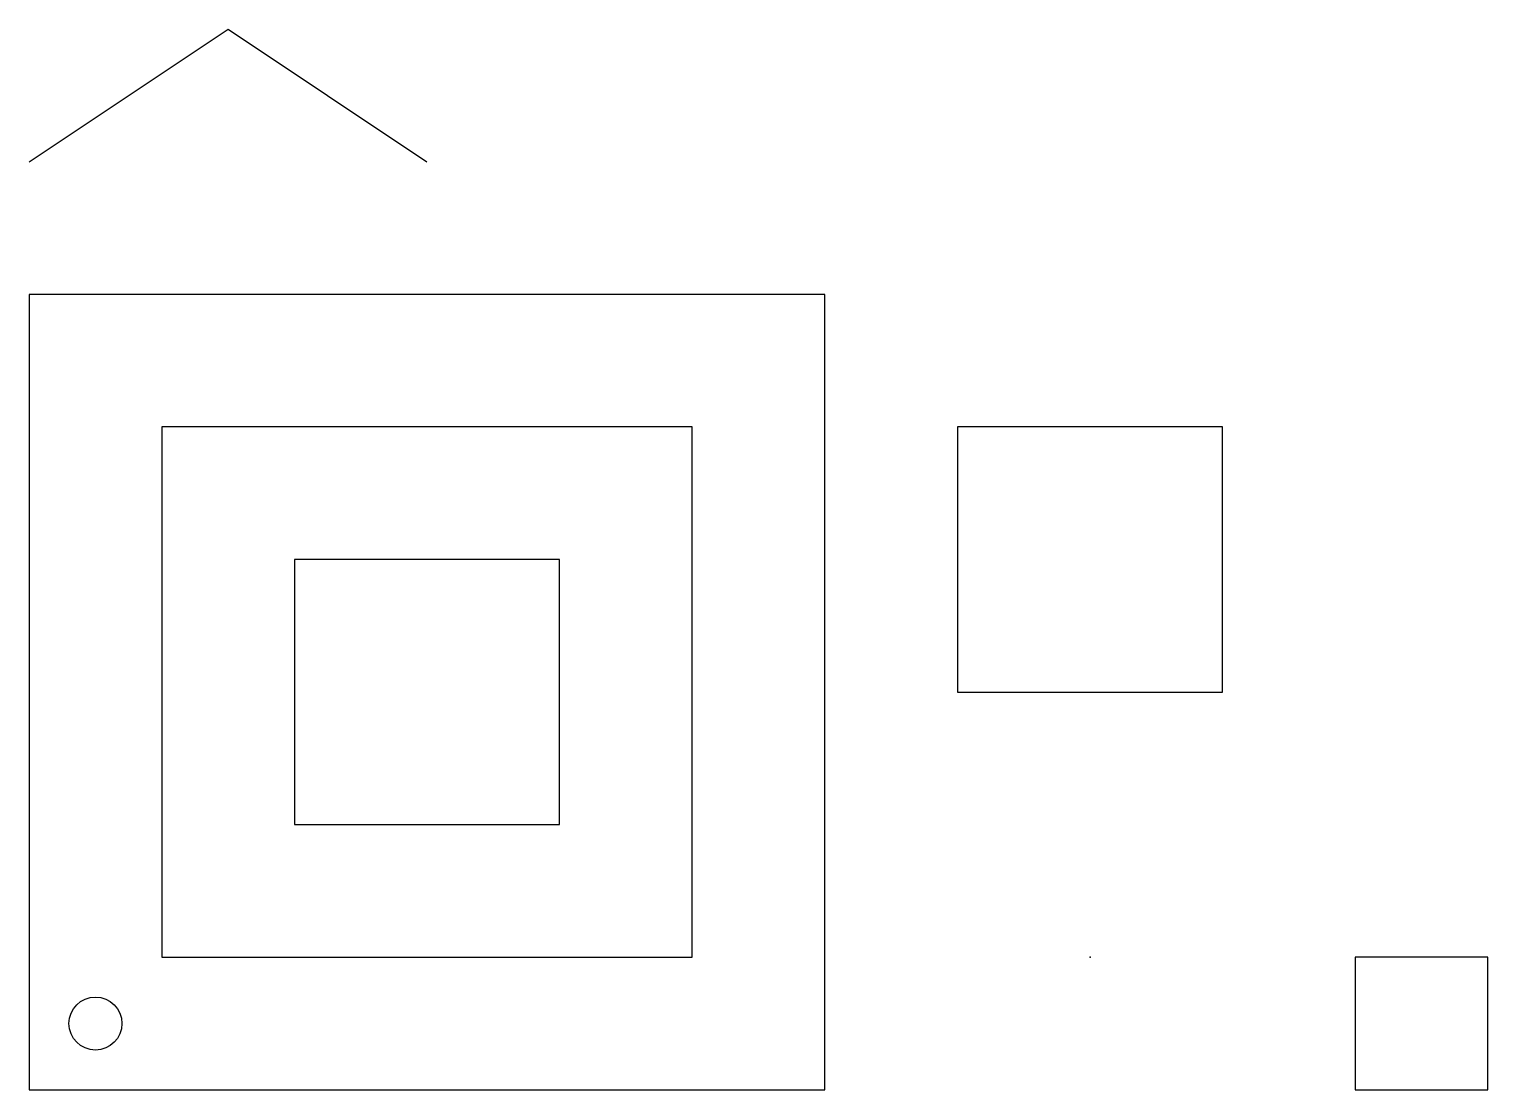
# Model space of a CAD drawing. Header units: millimetres. Extents: x 0 to 110, y 0 to 80.
import ezdxf

# ---------------------------------------------------------------- set-up
doc = ezdxf.new("R2010")
doc.units = ezdxf.units.MM

msp = doc.modelspace()

# ---------------------------------------------------------------- linework, layer by layer
at = {"layer": 'HOLES'}
msp.add_circle((5, 5), 2, dxfattribs=at)
msp.add_point((80, 10), dxfattribs=at)
at = {"layer": 'KEEP'}
msp.add_lwpolyline([(70, 30), (90, 30), (90, 50), (70, 50)], close=True, dxfattribs=at)
at = {"layer": 'OUTER'}
for points in [[(0, 0), (60, 0), (60, 60), (0, 60)], [(10, 10), (50, 10), (50, 50), (10, 50)], [(20, 20), (40, 20), (40, 40), (20, 40)]]:
    msp.add_lwpolyline(points, close=True, dxfattribs=at)
at = {"layer": 'SPARE'}
msp.add_lwpolyline([(100, 0), (110, 0), (110, 10), (100, 10)], close=True, dxfattribs=at)
at = {"layer": 'TEXT'}
msp.add_lwpolyline([(0, 70), (15, 80), (30, 70)], dxfattribs=at)

doc.saveas('drawing.dxf')
